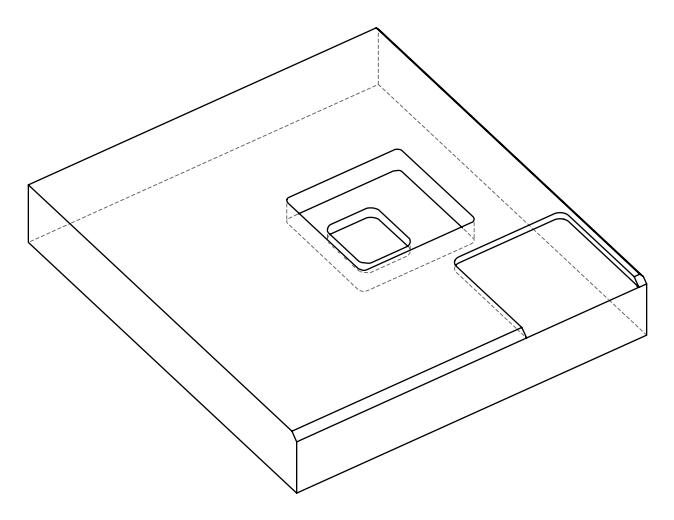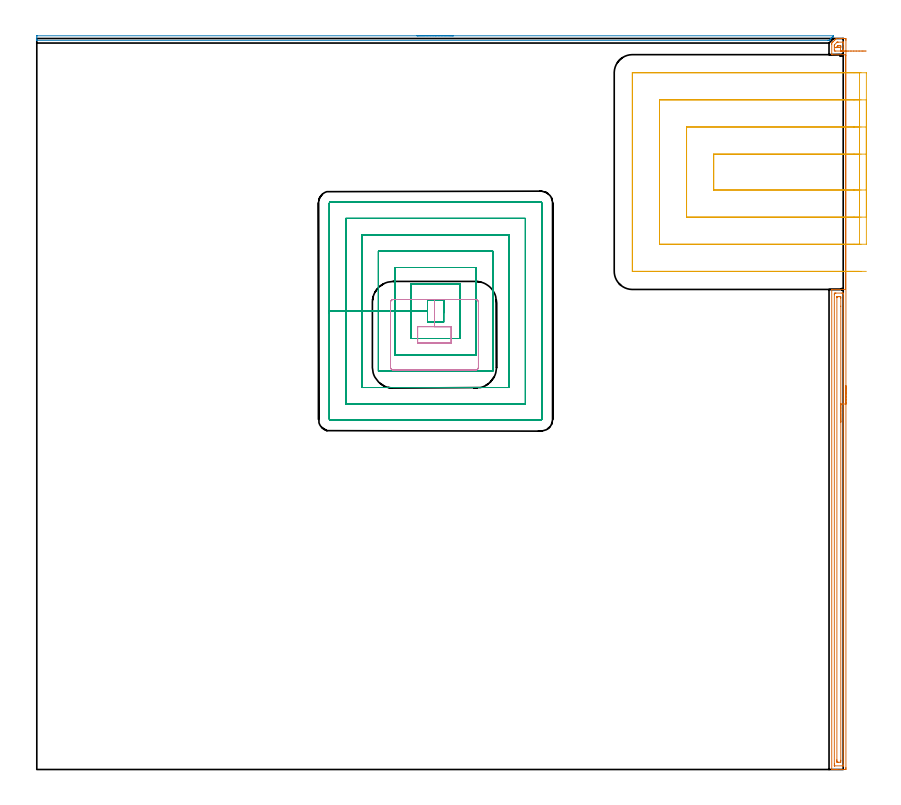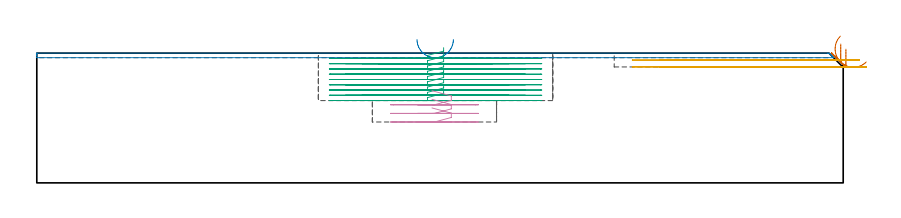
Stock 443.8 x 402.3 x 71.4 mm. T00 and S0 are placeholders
(PLAN: 5 operations, 2 tool changes, 53.5 min)
(1 AREA_MILL | FG_CHAMFER_SURFACE | UGT0205_001 | 8.01 min | 12236 mm3)
(2 AREA_MILL_1 | FG_CHAMFER_SURFACE_1 | UGT0205_001 | 3.66 min | 1366 mm3)
(3 MILL_RECTANGULAR_POCKET | POCKET_RECTANGULAR_STRAIGHT | NXT0201_011 | Follow Part, ap 3, ae 75% | 34.35 min | 443511 mm3)
(4 MILL_RECTANGULAR_POCKET_1 | POCKET_RECTANGULAR_STRAIGHT_1 | UGT0201_135 | Follow Part, ap 4.975, ae 75% | 1.83 min | 46012 mm3)
(5 MILL_SLOT | SLOT_PARTIAL_RECTANGULAR | UGT0201_135 | Follow Part, ap 4.975, ae 75% | 5.65 min | 119434 mm3)
(TOOL UGT0205_001 | Chamfer Mill 20 x 3 x 45 deg. | D20 FL50 Z2)
(TOOL NXT0201_011 | ENDMILL 12mm [2P460-1200-NA 1630] | D12 FL38 Z6)
(TOOL UGT0201_135 | Carbide End Mill 19.9 | D19.9 FL30 Z4)
(OP 1 AREA_MILL)
G17 G21 G94 G90
T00 M6
G54
G17 G0 G90 X445.3 Y211.15 S1061 M3
G43 Z81.4 H0
Z73.6
G94 G1 Y211.112 Z72.728 F250.
Y210.998 Z71.864
Y210.809 Z71.012
Y210.547 Z70.18
Y210.213 Z69.374
Y209.81 Z68.6
Y209.342 Z67.864
Y208.81 Z67.172
Y208.221 Z66.529
Y207.578 Z65.94
Y206.886 Z65.409
Y206.15 Z64.94
Y205.376 Z64.537
Y204.57 Z64.203
Y203.738 Z63.941
Y202.886 Z63.752
Y202.022 Z63.638
Y201.15 Z63.6
Y1.111
X445.299 Y0.617 Z63.601
X445.296 Y0.222 Z63.603
X445.292 Y0.01 Z63.605
X444.909 Y0. Z63.988
X440.523 Z68.371
X439.979 Z68.917
X439.646 Z69.25
X439.102 Z69.794
X438.769 Z70.126
X437.798 Z71.102
X437.646 Y0.003 Z71.246
X437.502 Y0.01 Z71.388
X437.5 Y0.17 Z71.4
Y264.124
X437.505 Y264.19 Z71.392
X437.6 Y264.2 Z71.297
X445.1 Z63.8
Y264.319
X445.098 Y264.57 Z63.798
X445.1 Y264.926 Z63.8
Y264.935 Z63.796
Y264.945
Y265.014 Z63.8
Y392.304
X445.098 Y392.751 Z63.797
X445.1 Y392.837 Z63.8
Y392.88
X445.099 Y392.894 Z63.794
X445.097 Y392.897 Z63.793
Y392.9 Z63.794
X445.1 Y392.927 Z63.799
Y393.4 Z63.8
X437.891 Z71.003
X437.712 Y393.403 Z71.183
X437.503 Y393.41 Z71.389
X437.5 Y393.644 Z71.4
Y399.003
X437.506 Y399.802 Z71.391
X437.598 Y399.897 Z71.3
X437.891 Y400.194 Z71.004
X438.042 Y400.344 Z70.855
X438.176 Y400.478 Z70.721
X438.33 Y400.632 Z70.565
X438.829 Y401.129 Z70.071
X439.085 Y401.386 Z69.813
X439.207 Y401.509 Z69.689
X439.547 Y401.847 Z69.353
X439.756 Y402.056 Z69.144
X439.981 Y402.279 Z68.917
X440.008 Y402.297 Z68.889
X440.084 Y402.299 Z68.814
X440.115 Y402.3 Z68.783
X441.734 Z67.162
X442.277 Z66.619
X442.611 Z66.286
X443.154 Z65.74
X443.76 Z65.135
X444.031 Z64.864
X444.637 Z64.259
X444.909 Y402.296 Z63.987
X445.292 Y402.29 Z63.605
X445.295 Y402.077 Z63.602
X445.299 Y401.683 Z63.601
X445.3 Y401.285 Z63.6
Y201.15
X443.886 Z65.014
X443.885 Y2.403 Z65.015
X443.881 Y2.032 Z65.019
X443.879 Y2.016 Z65.021
X443.857 Y2.01 Z65.043
X443.787 Y2.004 Z65.113
X443.682 Y2.001 Z65.218
X439.164 Y2. Z69.736
X438.983 Y2.002 Z69.917
X438.952 Y2.005 Z69.948
X438.924 Y2.009 Z69.976
X438.921 Y2.05 Z69.979
X438.916 Y2.253 Z69.984
X438.915 Y2.403 Z69.985
X438.914 Y3.148 Z69.986
X438.915 Y261.295 Z69.985
Y261.444
X438.921 Y262.182 Z69.979
X439.646 Y262.197 Z69.254
X439.781 Y262.199 Z69.119
X443.154 Z65.746
X443.291 Y262.198 Z65.609
X443.879 Y262.183 Z65.021
X443.885 Y261.593 Z65.015
Y261.444
X443.886 Y201.15 Z65.014
X442.472 Z66.428
X442.471 Y5.083 Z66.429
X442.47 Y4.886 Z66.43
X442.464 Y4.19 Z66.436
X442.456 Y4.007 Z66.444
X441.4 Y4. Z67.5
X440.708 Y4.001 Z68.192
X440.523 Y4.005 Z68.377
X440.343 Y4.01 Z68.557
X440.335 Y4.19 Z68.565
X440.332 Y4.384 Z68.568
X440.329 Y5.083 Z68.571
X440.328 Y5.281 Z68.572
X440.329 Y259.658 Z68.571
X440.33 Y259.854 Z68.57
X440.333 Y260.053 Z68.567
X440.335 Y260.177 Z68.565
X440.39 Y260.19 Z68.51
X440.523 Y260.193 Z68.377
X440.868 Y260.199 Z68.032
X441.4 Y260.2 Z67.5
X441.745 Y260.199 Z67.155
X442.277 Y260.193 Z66.623
X442.448 Y260.19 Z66.452
X442.464 Y259.855 Z66.436
X442.468 Y259.658 Z66.432
X442.47 Y259.461 Z66.43
X442.472 Y254.978 Z66.428
Y201.15
Y200.278 Z66.467
Y199.414 Z66.58
Y198.562 Z66.769
Y197.73 Z67.032
Y196.924 Z67.365
Y196.15 Z67.768
Y195.414 Z68.237
Y194.722 Z68.768
Y194.079 Z69.357
Y193.49 Z70.001
Y192.958 Z70.693
Y192.49 Z71.428
Y192.087 Z72.202
Y191.753 Z73.008
Y191.491 Z73.84
Y191.302 Z74.692
Y191.188 Z75.557
Y191.15 Z76.428
G0 Z81.4
X456.497 Y395.408
Z66.545
G1 X455.854 Z65.955
X455.162 Z65.424
X454.426 Y395.407 Z64.955
X453.653 Z64.553
X452.847 Y395.406 Z64.219
X452.015 Z63.956
X451.163 Y395.405 Z63.768
X450.298 Z63.654
X449.426 Y395.404 Z63.616
X448.555 Z63.654
X447.69 Y395.403 Z63.768
X446.838 Z63.956
X446.006 Y395.402 Z64.219
X445.2 Z64.553
X444.426 Y395.401 Z64.955
X443.691 Z65.424
X442.999 Y395.4 Z65.955
X442.355 Z66.545
X439.646 Y395.401 Z69.254
X438.921 Y395.431 Z69.979
X438.915 Y396.174 Z69.985
Y396.324
Y398.11
X438.916 Y398.483 Z69.984
X438.919 Y398.669 Z69.981
X438.921 Y398.757 Z69.979
X438.965 Y398.804 Z69.935
X439.155 Y399.004 Z69.745
X440.287 Y400.137 Z68.613
X440.367 Y400.215 Z68.533
X440.431 Y400.274 Z68.469
X440.451 Y400.289 Z68.449
X440.474 Y400.293 Z68.426
X440.523 Y400.297 Z68.377
X441.004 Y400.3 Z67.896
X443.636 Z65.264
X443.816 Y400.297 Z65.084
X443.848 Y400.295 Z65.052
X443.876 Y400.291 Z65.024
X443.879 Y400.25 Z65.021
X443.884 Y400.047 Z65.016
X443.885 Y399.897 Z65.015
X443.886 Y399.152 Z65.014
X443.885 Y396.324 Z65.015
X443.881 Y395.584 Z65.019
X443.879 Y395.431 Z65.021
X443.184 Y395.401 Z65.716
X443.154 Z65.746
X442.355 Y395.4 Z66.545
X442.277 Y397.403 Z66.623
X442.097 Y397.4 Z66.803
X440.523 Y397.401 Z68.377
X440.341 Y397.403 Z68.559
X440.332 Y397.41 Z68.568
X440.331 Y397.412 Z68.569
X440.461 Y397.85 Z68.439
X440.523 Y397.92 Z68.377
X440.616 Y398.016 Z68.284
X440.71 Y398.11 Z68.19
X440.853 Y398.244 Z68.047
X440.906 Y398.29 Z67.994
X441.028 Y398.295 Z67.872
X441.214 Y398.3 Z67.686
X441.4 Z67.5
X442.092 Y398.299 Z66.808
X442.277 Y398.296 Z66.623
X442.457 Y398.29 Z66.443
X442.465 Y398.11 Z66.435
X442.47 Y397.914 Z66.43
X442.471 Y397.715 Z66.429
Y397.583
X442.468 Y397.477 Z66.432
X442.464 Y397.415 Z66.436
X442.45 Y397.41 Z66.45
X442.277 Y397.403 Z66.623
X441.688 Y397.379 Z67.266
X441.157 Y397.357 Z67.958
X440.688 Y397.338 Z68.693
X440.286 Y397.322 Z69.467
X439.952 Y397.308 Z70.273
X439.689 Y397.297 Z71.105
X439.5 Y397.29 Z71.956
X439.386 Y397.285 Z72.821
X439.348 Y397.283 Z73.693
X439.385 Y397.285 Z74.564
X439.499 Y397.289 Z75.429
X439.687 Y397.297 Z76.281
X439.949 Y397.308 Z77.113
X440.282 Y397.321 Z77.919
X440.684 Y397.338 Z78.693
X441.152 Y397.357 Z79.429
X441.683 Y397.379 Z80.122
X442.271 Y397.403 Z80.765
G0 Z81.4
M5
M2
(OP 2 AREA_MILL_1)
G17 G21 G94 G90
T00 M6
G54
G17 G0 G90 X209.25 Y403.8 S1061 M3
G43 Z81.4 H0
Z78.9
G94 G1 X209.288 Z78.028 F250.
X209.402 Z77.163
X209.591 Z76.312
X209.853 Z75.48
X210.187 Z74.674
X210.59 Z73.9
X211.058 Z73.164
X211.59 Z72.472
X212.179 Z71.829
X212.822 Z71.239
X213.514 Z70.708
X214.25 Z70.24
X215.024 Z69.837
X215.83 Z69.503
X216.662 Z69.241
X217.513 Z69.052
X218.378 Z68.938
X219.25 Z68.9
X438.467 Y403.799 Z68.899
X438.483 Y403.794 Z68.903
X438.467 Y403.77 Z68.928
X438.336 Y403.636 Z69.063
X437.871 Y403.17 Z69.528
X437.69 Y402.988 Z69.708
X437.182 Y402.482 Z70.218
X436.977 Y402.276 Z70.422
X436.814 Y402.112 Z70.583
X436.656 Y401.955 Z70.743
X436.529 Y401.828 Z70.869
X436.376 Y401.674 Z71.021
X436.082 Y401.384 Z71.314
X436.002 Y401.306 Z71.392
X435.188 Y401.3 Z71.4
X0.182
X0.01 Y401.302 Z71.389
X0.003 Y401.45 Z71.243
X0. Y401.605 Z71.095
Y401.836 Z70.864
Y402.55 Z70.145
X0.001 Y403.781 Z68.916
X0.003 Y403.791 Z68.905
X0.373 Y403.8 Z68.9
X219.25
X220.122 Z68.938
X220.986 Z69.052
X221.838 Z69.241
X222.67 Z69.503
X223.476 Z69.837
X224.25 Z70.24
X224.986 Z70.708
X225.678 Z71.239
X226.321 Z71.829
X226.91 Z72.472
X227.441 Z73.164
X227.91 Z73.9
X228.313 Z74.674
X228.647 Z75.48
X228.909 Z76.312
X229.098 Z77.163
X229.212 Z78.028
X229.25 Z78.9
G0 Z81.4
M5
M2
(OP 3 MILL_RECTANGULAR_POCKET)
G17 G21 G94 G90
T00 M6
G54
G17 G0 G90 X223.9 Y251.231 S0 M3
G43 Z81.4 H1
Z74.4
G94 G1 Y258.3 Z72.506 F250.
X215. Z70.121
Y252.25 Z68.5
Y246.2 F500.
X223.9
Y258.3
X215.
Y252.25
X206.
Y237.2
X232.9
Y267.3
X206.
Y252.25
X197.
Y228.2
X241.9
Y276.3
X197.
Y252.25
X188.
Y219.2
X250.9
Y285.3
X188.
Y252.25
X179.
Y210.2
X259.9
Y294.3
X179.
Y252.25
X170.
Y201.2
X268.9
Y303.3
X170.
Y252.25
X161.
Y192.8
G3 X161.6 Y192.2 R0.6
G1 X277.3
G3 X277.9 Y192.8 R0.6
G1 Y311.7
G3 X277.3 Y312.3 R0.6
G1 X161.6
G3 X161. Y311.7 R0.6
G1 Y252.25
Y251.25
G0 X223.9 Y251.231 Z71.5
G1 Y258.3 Z69.606 F250.
X215. Z67.221
Y252.25 Z65.6
Y246.2 F500.
X223.9
Y258.3
X215.
Y252.25
X206.
Y237.2
X232.9
Y267.3
X206.
Y252.25
X197.
Y228.2
X241.9
Y276.3
X197.
Y252.25
X188.
Y219.2
X250.9
Y285.3
X188.
Y252.25
X179.
Y210.2
X259.9
Y294.3
X179.
Y252.25
X170.
Y201.2
X268.9
Y303.3
X170.
Y252.25
X161.
Y192.8
G3 X161.6 Y192.2 R0.6
G1 X277.3
G3 X277.9 Y192.8 R0.6
G1 Y311.7
G3 X277.3 Y312.3 R0.6
G1 X161.6
G3 X161. Y311.7 R0.6
G1 Y252.25
Y251.25
G0 X223.9 Y251.231 Z68.6
G1 Y258.3 Z66.706 F250.
X215. Z64.321
Y252.25 Z62.7
Y246.2 F500.
X223.9
Y258.3
X215.
Y252.25
X206.
Y237.2
X232.9
Y267.3
X206.
Y252.25
X197.
Y228.2
X241.9
Y276.3
X197.
Y252.25
X188.
Y219.2
X250.9
Y285.3
X188.
Y252.25
X179.
Y210.2
X259.9
Y294.3
X179.
Y252.25
X170.
Y201.2
X268.9
Y303.3
X170.
Y252.25
X161.
Y192.8
G3 X161.6 Y192.2 R0.6
G1 X277.3
G3 X277.9 Y192.8 R0.6
G1 Y311.7
G3 X277.3 Y312.3 R0.6
G1 X161.6
G3 X161. Y311.7 R0.6
G1 Y252.25
Y251.25
G0 X223.9 Y251.231 Z65.7
G1 Y258.3 Z63.806 F250.
X215. Z61.421
Y252.25 Z59.8
Y246.2 F500.
X223.9
Y258.3
X215.
Y252.25
X206.
Y237.2
X232.9
Y267.3
X206.
Y252.25
X197.
Y228.2
X241.9
Y276.3
X197.
Y252.25
X188.
Y219.2
X250.9
Y285.3
X188.
Y252.25
X179.
Y210.2
X259.9
Y294.3
X179.
Y252.25
X170.
Y201.2
X268.9
Y303.3
X170.
Y252.25
X161.
Y192.8
G3 X161.6 Y192.2 R0.6
G1 X277.3
G3 X277.9 Y192.8 R0.6
G1 Y311.7
G3 X277.3 Y312.3 R0.6
G1 X161.6
G3 X161. Y311.7 R0.6
G1 Y252.25
Y251.25
G0 X223.9 Y251.231 Z62.8
G1 Y258.3 Z60.906 F250.
X215. Z58.521
Y252.25 Z56.9
Y246.2 F500.
X223.9
Y258.3
X215.
Y252.25
X206.
Y237.2
X232.9
Y267.3
X206.
Y252.25
X197.
Y228.2
X241.9
Y276.3
X197.
Y252.25
X188.
Y219.2
X250.9
Y285.3
X188.
Y252.25
X179.
Y210.2
X259.9
Y294.3
X179.
Y252.25
X170.
Y201.2
X268.9
Y303.3
X170.
Y252.25
X161.
Y192.8
G3 X161.6 Y192.2 R0.6
G1 X277.3
G3 X277.9 Y192.8 R0.6
G1 Y311.7
G3 X277.3 Y312.3 R0.6
G1 X161.6
G3 X161. Y311.7 R0.6
G1 Y252.25
Y251.25
G0 X223.9 Y251.231 Z59.9
G1 Y258.3 Z58.006 F250.
X215. Z55.621
Y252.25 Z54.
Y246.2 F500.
X223.9
Y258.3
X215.
Y252.25
X206.
Y237.2
X232.9
Y267.3
X206.
Y252.25
X197.
Y228.2
X241.9
Y276.3
X197.
Y252.25
X188.
Y219.2
X250.9
Y285.3
X188.
Y252.25
X179.
Y210.2
X259.9
Y294.3
X179.
Y252.25
X170.
Y201.2
X268.9
Y303.3
X170.
Y252.25
X161.
Y192.8
G3 X161.6 Y192.2 R0.6
G1 X277.3
G3 X277.9 Y192.8 R0.6
G1 Y311.7
G3 X277.3 Y312.3 R0.6
G1 X161.6
G3 X161. Y311.7 R0.6
G1 Y252.25
Y251.25
G0 X223.9 Y251.231 Z57.
G1 Y258.3 Z55.106 F250.
X215. Z52.721
Y252.25 Z51.1
Y246.2 F500.
X223.9
Y258.3
X215.
Y252.25
X206.
Y237.2
X232.9
Y267.3
X206.
Y252.25
X197.
Y228.2
X241.9
Y276.3
X197.
Y252.25
X188.
Y219.2
X250.9
Y285.3
X188.
Y252.25
X179.
Y210.2
X259.9
Y294.3
X179.
Y252.25
X170.
Y201.2
X268.9
Y303.3
X170.
Y252.25
X161.
Y192.8
G3 X161.6 Y192.2 R0.6
G1 X277.3
G3 X277.9 Y192.8 R0.6
G1 Y311.7
G3 X277.3 Y312.3 R0.6
G1 X161.6
G3 X161. Y311.7 R0.6
G1 Y252.25
Y251.25
G0 X223.9 Y251.231 Z54.1
G1 Y258.3 Z52.206 F250.
X215. Z49.821
Y252.25 Z48.2
Y246.2 F500.
X223.9
Y258.3
X215.
Y252.25
X206.
Y237.2
X232.9
Y267.3
X206.
Y252.25
X197.
Y228.2
X241.9
Y276.3
X197.
Y252.25
X188.
Y219.2
X250.9
Y285.3
X188.
Y252.25
X179.
Y210.2
X259.9
Y294.3
X179.
Y252.25
X170.
Y201.2
X268.9
Y303.3
X170.
Y252.25
X161.
Y192.8
G3 X161.6 Y192.2 R0.6
G1 X277.3
G3 X277.9 Y192.8 R0.6
G1 Y311.7
G3 X277.3 Y312.3 R0.6
G1 X161.6
G3 X161. Y311.7 R0.6
G1 Y252.25
Y251.25
G0 X223.9 Y251.231 Z51.2
G1 Y258.3 Z49.306 F250.
X215. Z46.921
Y252.25 Z45.3
Y246.2 F500.
X223.9
Y258.3
X215.
Y252.25
X206.
Y237.2
X232.9
Y267.3
X206.
Y252.25
X197.
Y228.2
X241.9
Y276.3
X197.
Y252.25
X188.
Y219.2
X250.9
Y285.3
X188.
Y252.25
X179.
Y210.2
X259.9
Y294.3
X179.
Y252.25
X170.
Y201.2
X268.9
Y303.3
X170.
Y252.25
X161.
Y192.8
G3 X161.6 Y192.2 R0.6
G1 X277.3
G3 X277.9 Y192.8 R0.6
G1 Y311.7
G3 X277.3 Y312.3 R0.6
G1 X161.6
G3 X161. Y311.7 R0.6
G1 Y252.25
Y251.25
G0 Z81.4
M5
M2
(OP 4 MILL_RECTANGULAR_POCKET_1)
G17 G21 G94 G90
T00 M6
G54
G17 G0 G90 X217.473 Y234.775 S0 M3
G43 Z81.4 H0
Z50.712
G94 G1 X228.125 Z47.858 F250.
Y243.725 Z45.46
X218.85 Z42.975
X209.575 F500.
Y234.775
X228.125
Y243.725
X218.85
Y258.65
X196.2
G3 X194.65 Y257.1 R1.55
G1 Y221.4
G3 X196.2 Y219.85 R1.55
G1 X241.5
G3 X243.05 Y221.4 R1.55
G1 Y257.1
G3 X241.5 Y258.65 R1.55
G1 X218.85
X217.85
G0 X217.473 Y234.775 Z45.975
G1 X228.125 Z43.121 F250.
Y243.725 Z40.723
X218.85 Z38.237
X209.575 F500.
Y234.775
X228.125
Y243.725
X218.85
Y258.65
X196.2
G3 X194.65 Y257.1 R1.55
G1 Y221.4
G3 X196.2 Y219.85 R1.55
G1 X241.5
G3 X243.05 Y221.4 R1.55
G1 Y257.1
G3 X241.5 Y258.65 R1.55
G1 X218.85
X217.85
G0 X217.473 Y234.775 Z41.237
G1 X228.125 Z38.383 F250.
Y243.725 Z35.985
X218.85 Z33.5
X209.575 F500.
Y234.775
X228.125
Y243.725
X218.85
Y258.65
X196.2
G3 X194.65 Y257.1 R1.55
G1 Y221.4
G3 X196.2 Y219.85 R1.55
G1 X241.5
G3 X243.05 Y221.4 R1.55
G1 Y257.1
G3 X241.5 Y258.65 R1.55
G1 X218.85
X217.85
G0 Z81.4
M5
M2
(OP 5 MILL_SLOT)
G17 G21 G94 G90
T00 M6
G54
G17 G0 G90 X452.75 Y338.675 S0 M3
G43 Z81.4 H0
Z67.6
G94 G1 X449.75 F250.
X372.525 F500.
Y318.925
X449.75
X452.75 F250.
Y353.6 F500.
X449.75 F250.
X357.6 F500.
Y304.
X449.75
X452.75 F250.
Y368.525 F500.
X449.75 F250.
X342.675 F500.
Y289.075
X449.75
X452.75 F250.
Y383.45 F500.
X449.75 F250.
X327.8 F500.
X327.77 Y383.452
X327.748 Y383.43
X327.75 Y383.4
Y274.2
X327.748 Y274.17
X327.77 Y274.148
X327.8 Y274.15
X449.75
X452.75 F250.
G0 Z81.4
X456.549 Y338.675
Z63.8
G1 X453.549
X372.525 F500.
Y318.925
X453.549
X456.549 F250.
Y353.6
X453.549
X357.6 F500.
Y304.
X453.549
X456.549 F250.
Y368.525
X453.549
X342.675 F500.
Y289.075
X453.549
X456.549 F250.
Y383.45
X453.549
X327.8 F500.
X327.77 Y383.452
X327.748 Y383.43
X327.75 Y383.4
Y274.2
X327.748 Y274.17
X327.77 Y274.148
X327.8 Y274.15
X453.549
X456.549 F250.
G0 Z81.4
M5
M2
